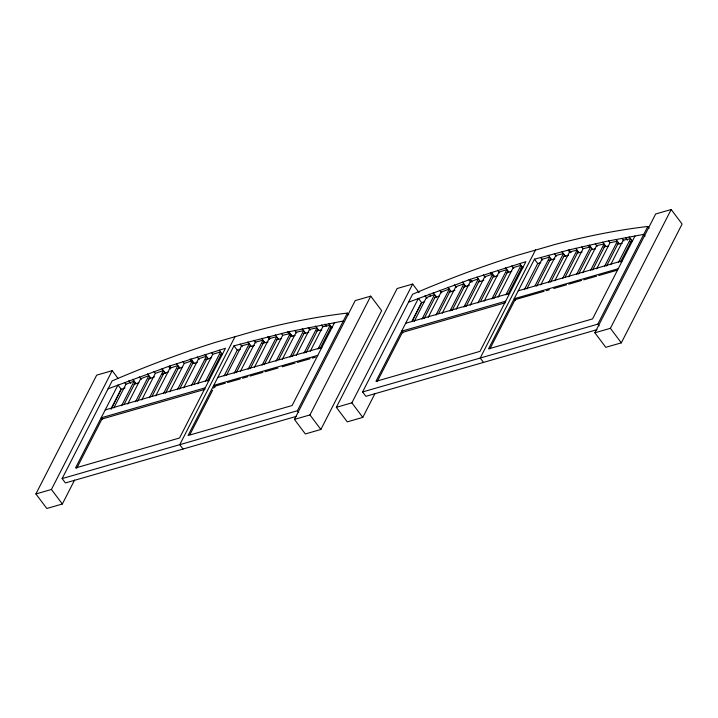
<?xml version="1.0" encoding="UTF-8"?>
<svg xmlns="http://www.w3.org/2000/svg" width="718" height="718" viewBox="0 0 718 718"><rect width="100%" height="100%" fill="white"/><g stroke="black" fill="none" stroke-linecap="round" stroke-linejoin="round"><path stroke-width="1.08" d="M74.6 480.055L62.34 504.009L46.814 508.488L35.9 493.948L96.688 375.146L112.214 370.676L117.994 378.368M35.9 493.948L51.427 489.47L112.214 370.676M296.507 416.323L65.419 482.945L62.143 478.583L112.125 380.908A730.457 314.52 -36.9 0 1 215.247 342.423L254.737 331.043A730.457 314.52 -36.9 0 1 347.359 313.084L348.67 314.834M76.763 468.217L101.929 419.043L204.89 389.362M111.891 407.178L121.082 389.21M111.057 409.278L121.252 389.344L125.031 387.882M113.812 407.95L125.946 384.247L134.158 381.123L121.575 405.724M124.178 404.225L135.253 382.586M127.777 403.956L140.692 378.709L148.859 375.685L135.531 401.73M137.605 401.254L149.954 377.138M141.76 399.908L155.339 373.369L163.417 370.515L149.515 397.691M152.09 396.237L164.503 371.969M155.734 395.869L169.879 368.235L177.876 365.534L163.48 393.661M165.571 393.177L178.97 366.988M169.708 391.849L184.266 363.398L192.244 360.741L177.481 389.587M179.59 389.048L193.33 362.195L192.397 362.5M183.664 387.846L198.563 358.749L206.452 356.245L191.437 385.584M194.031 384.112L207.547 357.699M197.656 383.789L212.752 354.279L220.561 351.955L205.42 381.545M207.52 381.025L221.656 353.409M235.145 336.437L179.76 444.675L183.027 449.037M343.303 321.009L287.721 331.967L233.987 345.816L188.08 435.521L292.109 405.526L334.579 322.535M189.983 434.462L212.636 390.206M213.641 388.241L214.646 386.275L225.371 383.179M224.106 375.873L237.263 350.178L240.351 349.316M226.385 375.496L241.526 345.914L249.245 343.76L234.149 373.27M236.24 372.75L250.34 345.214M240.351 371.484L255.366 342.145L262.994 340.17L248.105 369.267M250.187 368.783L264.089 341.624M254.343 367.428L269.097 338.582L276.654 336.76L262.088 365.211M264.188 364.708L277.74 338.214M268.783 362.473L282.686 335.315L290.207 333.547L276.071 361.172M278.674 359.664L291.302 335.001L290.171 335.243M282.264 359.413L296.175 332.237L303.624 330.612L290.045 357.151M292.136 356.64L304.71 332.066M296.238 355.401L309.566 329.347L316.925 327.902L304.001 353.148M306.092 352.655L318.011 329.356M310.23 351.317L322.813 326.735L330.127 325.371L317.993 349.083M320.093 348.562L331.222 326.825M62.143 478.583L297.378 410.759L347.359 313.084M294.425 419.411L355.213 300.609L370.739 296.139L381.653 310.679L320.865 429.472L305.338 433.95L294.425 419.411L309.952 414.932L370.739 296.139M375.047 393.428L362.787 417.391L347.261 421.861L336.347 407.321L397.135 288.528L412.662 284.05L419.079 292.603M336.347 407.321L351.874 402.843L412.662 284.05M596.954 329.697L365.866 396.327L362.59 391.956L412.572 294.281A730.457 314.52 -36.9 0 1 515.695 255.796L555.185 244.416A730.457 314.52 -36.9 0 1 647.807 226.457L649.117 228.207M377.21 381.59L402.376 332.416L505.337 302.736M411.827 321.556L421.529 302.583M412.006 321.664L421.699 302.727L424.526 301.623M414.259 321.332L426.393 297.62L434.605 294.506L422.022 319.097M424.123 318.586L435.7 295.96M428.224 317.329L441.139 292.082L449.306 289.058L435.979 315.103M438.545 313.667L450.401 290.512M442.207 313.281L455.786 286.742L463.864 283.888L449.962 311.065M452.044 310.58L464.95 285.342M456.181 309.243L470.326 281.609L478.323 278.916L463.927 307.035M466.018 306.55L479.418 280.37M470.155 305.222L484.713 276.771L492.692 274.123L477.928 302.96M480.548 301.434L493.778 275.577L492.844 275.874M484.111 301.219L499.01 272.122L506.899 269.618L491.884 298.966M493.984 298.464L507.994 271.072M498.104 297.162L513.208 267.652L521.008 265.328L505.867 294.918M507.967 294.398L522.103 266.782M535.592 249.81L480.207 358.049L483.474 362.411M645.06 236.123L643.75 234.382L606.979 241.239L569.087 249.909L534.434 259.189L488.527 348.894L592.556 318.909L635.026 235.908M489.927 348.822L515.093 299.648M524.553 289.255L537.71 263.551L540.798 262.689M526.832 288.878L541.973 259.288L549.692 257.134L535.098 285.656M536.687 286.132L550.787 258.588M540.798 284.866L555.813 255.518L563.442 253.544L548.552 282.641M550.634 282.156L564.536 254.998M554.79 280.801L569.545 251.964L577.101 250.133L562.535 278.593M565.138 277.103L578.187 251.587M568.737 276.825L583.133 248.697L590.654 246.92L576.518 274.545M578.618 274.025L591.749 248.374M582.711 272.786L596.622 245.619L604.071 243.985L590.492 270.524M592.583 270.013L605.157 245.439M596.685 268.774L610.013 242.729L617.372 241.275L604.448 266.522M606.539 266.037L618.458 242.729M610.677 264.691L623.26 240.108L630.575 238.753L618.44 262.456M620.54 261.935L631.669 240.207M362.59 391.956L597.825 324.141L647.807 226.457M594.872 332.784L655.66 213.991L671.186 209.512L682.1 224.052L621.312 342.854L605.786 347.324L594.872 332.784L610.399 328.305L671.186 209.512M108.068 388.824L169.735 365.992L225.443 348.275L179.545 437.989L75.507 467.974L117.976 384.983L121.252 389.344M408.515 302.206L470.182 279.365L525.89 261.648L479.992 351.362L375.954 381.357L418.423 298.365L421.699 302.727M134.069 384.417L138.87 382.64M148.725 378.987L154.469 376.887M434.516 297.791L439.317 296.013M449.172 292.361L454.916 290.269M162.295 374.132L168.093 372.086M463.756 287.146L469.464 285.136M177.849 368.729L182.525 367.167M478.296 282.102L483.887 280.235M197.306 362.294L193.214 363.586L189.938 359.224M205.402 359.727L211.28 357.869M493.661 276.96L497.753 275.667M506.836 272.795L511.728 271.242M220.525 355.078L222.472 354.495L219.205 350.133M520.972 268.46L522.919 267.877L519.653 263.515M105.232 409.897L209.261 379.903M217.796 377.444L321.835 347.449M405.679 323.279L509.708 293.285M518.243 290.817L622.282 260.822M205.204 387.828L101.175 417.822L102.486 419.563M317.778 355.374L213.749 385.369L215.059 387.11M505.651 301.201L401.622 331.195L402.933 332.946M618.225 268.747L514.196 298.742L515.506 300.483M227.516 382.559L240.386 378.853M242.531 378.233L247.898 376.69M250.044 376.07L262.914 372.355M265.059 371.736L277.929 368.029M282.21 366.79L295.08 363.084M297.225 362.464L310.095 358.749M312.24 358.129L315.462 357.205M516.17 299.343L544.056 291.302M546.201 290.682L549.414 289.749M553.704 288.519L566.574 284.804M568.719 284.184L581.589 280.478M583.734 279.858L596.604 276.152M598.749 275.532L616.977 270.273M548.705 260.49L554.906 258.794M249.227 346.839L254.459 345.421M563.442 256.586L568.405 255.294M262.043 343.455L267.958 341.921M577.11 253.14L582.02 251.964M276.663 339.758L281.573 338.582M591.444 249.711L595.545 248.814M603.847 247.001L608.119 246.068M295.098 335.441L290.996 336.338L287.721 331.967M303.4 333.619L308.74 332.461M617.175 244.237L622.228 243.24M316.728 330.854L321.781 329.858M629.713 241.778L632.486 241.293L629.21 236.931M330.19 328.243L332.039 327.92L328.763 323.558M625.513 237.577L627.478 240.198M621.896 238.295L623.861 240.907M616.008 239.453L619.284 243.815M608.649 240.907L609.959 242.657M602.707 242.172L605.983 246.534M595.258 243.797L597.214 246.418M589.29 245.098L592.565 249.46M588.168 245.35L589.478 247.091M581.768 246.875L583.079 248.625M575.737 248.32L579.004 252.682M569.087 249.909L571.052 252.53M568.18 250.142L570.146 252.763M562.077 251.722L565.353 256.084M554.449 253.705L556.414 256.317M610.399 328.305L621.312 342.854M548.328 255.321L551.604 259.683M597.825 324.141L599.135 325.882M540.609 257.466L542.575 260.087M534.434 259.189L537.71 263.551M511.844 265.839L513.801 268.451M505.535 267.805L508.811 272.167M497.646 270.3L499.602 272.921M491.327 272.301L494.594 276.663M490.385 272.598L491.695 274.348M483.349 274.958L485.314 277.57M476.958 277.094L480.234 281.456M470.182 279.365L472.148 281.986M468.962 279.796L470.927 282.416M462.5 282.075L465.776 286.437M454.422 284.92L456.388 287.541M447.942 287.245L451.218 291.607M439.775 290.269L441.741 292.881M433.241 292.684L436.517 297.046M429.229 294.174L430.54 295.915M425.029 295.798L426.995 298.419M325.066 324.204L326.376 325.954M321.449 324.922L322.759 326.663M315.561 326.08L318.837 330.442M308.201 327.534L310.167 330.145M302.26 328.79L305.536 333.161M351.874 402.843L362.787 417.391M294.811 330.424L296.767 333.044M288.842 331.725L292.118 336.087M281.321 333.502L282.632 335.243M275.29 334.947L278.557 339.309M268.64 336.536L269.95 338.277M267.733 336.769L269.699 339.39M261.63 338.349L264.906 342.71M254.001 340.323L255.967 342.944M309.952 414.932L320.865 429.472M247.881 341.939L251.156 346.3M297.378 410.759L298.688 412.509M240.162 344.093L242.128 346.713M233.987 345.816L237.263 350.178M211.397 352.457L212.699 354.207M205.088 354.432L208.364 358.794M197.199 356.927L199.155 359.547M190.88 358.928L194.147 363.29M182.902 361.576L184.212 363.326M176.511 363.721L179.787 368.083M169.735 365.992L171.046 367.733M168.515 366.422L170.48 369.034M162.053 368.702L165.328 373.064M153.975 371.547L155.285 373.288M147.495 373.863L150.771 378.224M139.328 376.887L141.293 379.508M132.794 379.31L136.07 383.672M128.782 380.791L130.748 383.412M124.582 382.425L125.892 384.166M51.427 489.47L62.34 504.009"/></g></svg>
